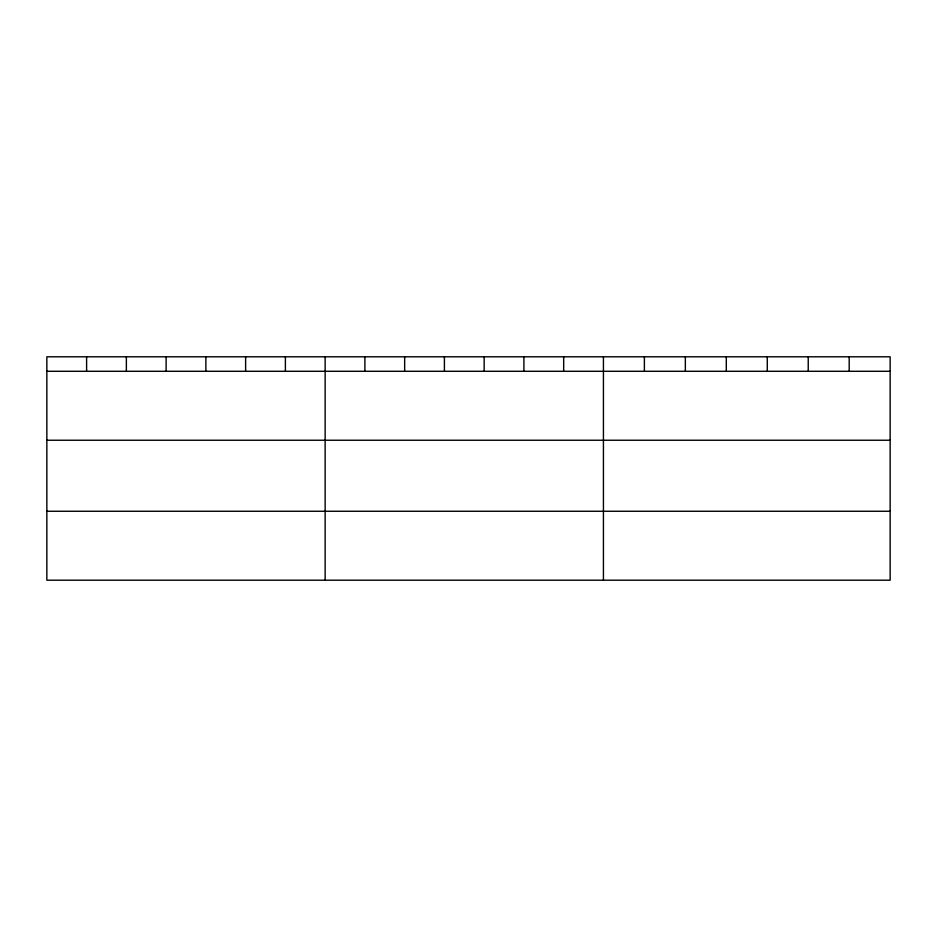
<?xml version="1.0" encoding="UTF-8"?>
<svg xmlns="http://www.w3.org/2000/svg" width="937" height="937" viewBox="0 0 937 937"><rect width="100%" height="100%" fill="white"/><g stroke="black" fill="none" stroke-linecap="round" stroke-linejoin="round"><path stroke-width="1.41" d="M890.15 440.238L890.15 356.798L46.85 356.798L46.85 580.202L890.15 580.202L890.15 440.238L46.85 440.238M46.85 371.286L890.15 371.286M46.85 511.262L890.15 511.262M849.191 356.798L849.191 371.286M808.233 356.798L808.233 371.286M767.274 356.798L767.274 371.286M726.304 356.798L726.304 371.286M685.345 356.798L685.345 371.286M644.387 356.798L644.387 371.286M603.428 356.798L603.428 580.202M563.676 356.798L563.676 371.286M523.912 356.798L523.912 371.286M484.16 356.798L484.16 371.286M444.407 356.798L444.407 371.286M404.655 356.798L404.655 371.286M364.891 356.798L364.891 371.286M325.139 356.798L325.139 580.202M285.387 356.798L285.387 371.286M245.623 356.798L245.623 371.286M205.871 356.798L205.871 371.286M166.118 356.798L166.118 371.286M126.366 356.798L126.366 371.286M86.602 356.798L86.602 371.286"/></g></svg>
